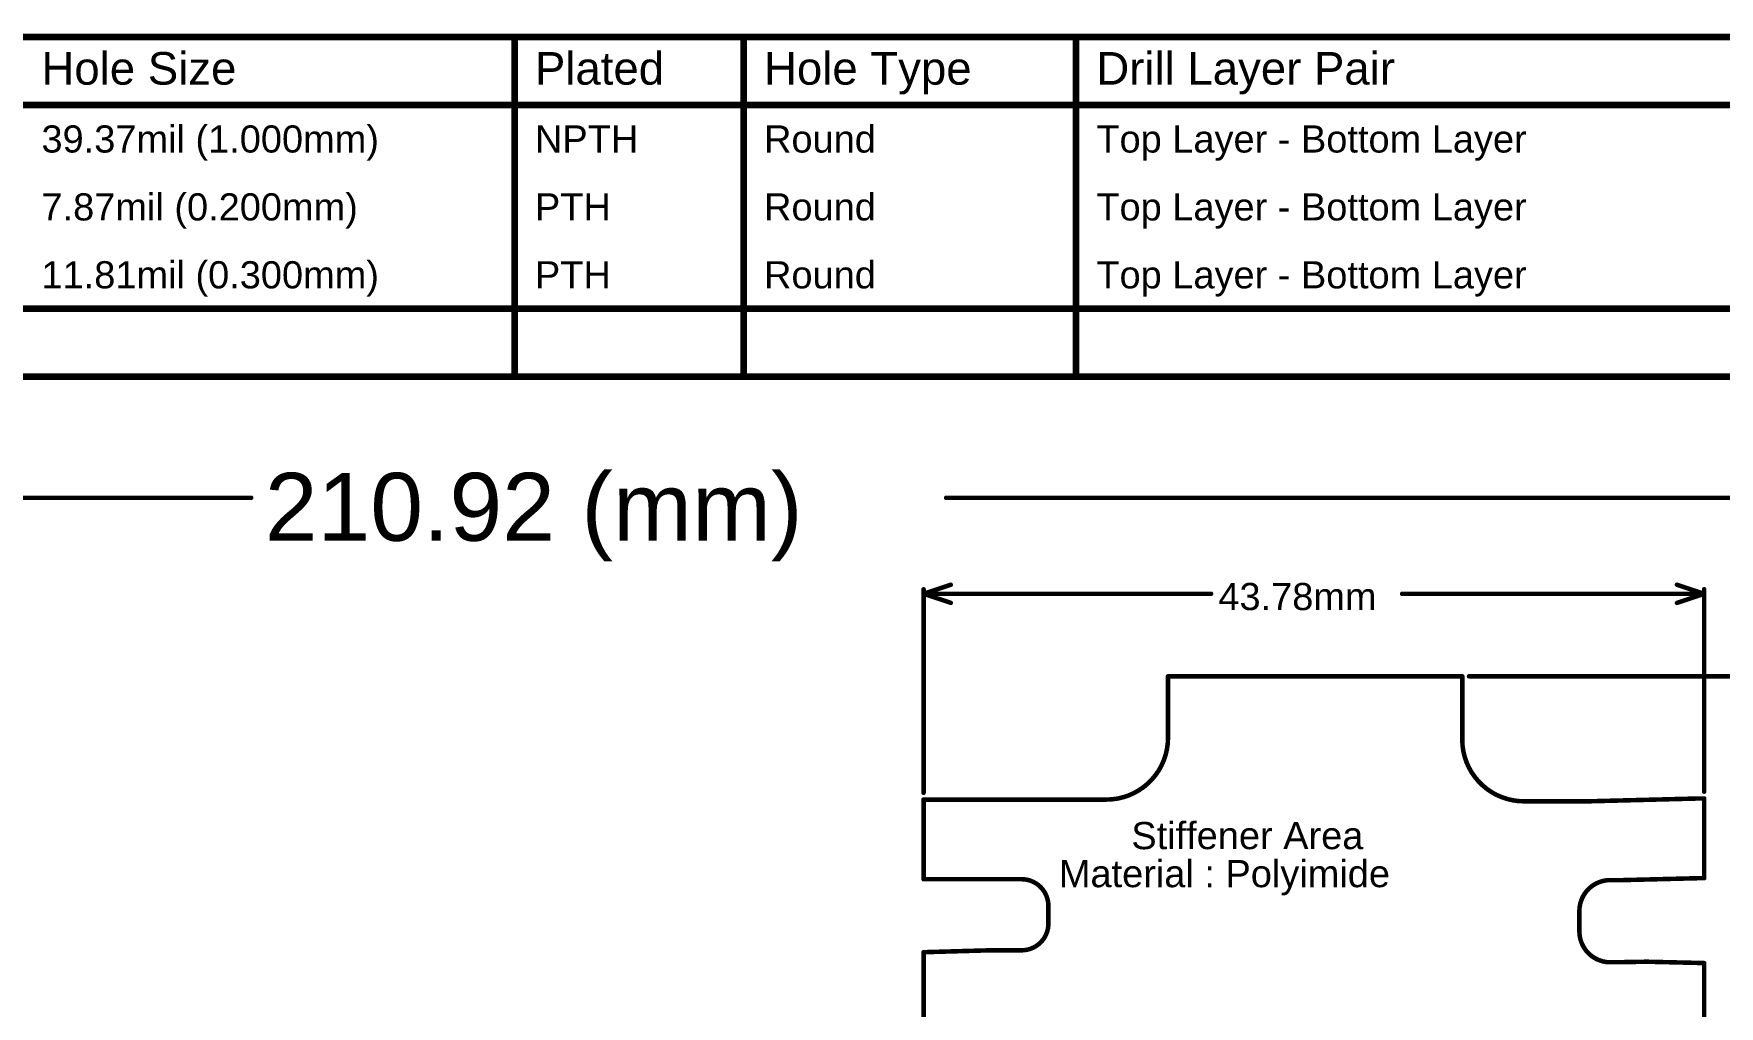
# Model space of a CAD drawing. Header units: inches. Extents: x -3.9 to 9.5, y -7 to 2.6.
# Drawn here: x -0.844 to 2.878, y 0.487 to 2.635 of the extents above; entities that cross this region are included whole.
import ezdxf

# ---------------------------------------------------------------- set-up
doc = ezdxf.new("R2010")
doc.units = ezdxf.units.IN
doc.header["$MEASUREMENT"] = 0
for name, color, linetype in [('Dimension', 6, 'Continuous'), ('Drill Drawing', 1, 'Continuous'), ('Fabrication', 76, 'Continuous')]:
    doc.layers.add(name, color=color, linetype=linetype)
doc.styles.add('Arial', font='', dxfattribs={"height": 0.2})
doc.styles.get('Arial').set_extended_font_data('Arial')

msp = doc.modelspace()

# ---------------------------------------------------------------- linework, layer by layer
at = {"layer": 'Dimension', "const_width": 0.01}
for points in [[(-3.7184, 1.61), (-0.3637, 1.61)], [(1.1708, 1.61), (4.5855, 1.61)]]:
    msp.add_lwpolyline(points, dxfattribs=at)
at = {"layer": 'Dimension', "const_width": 0.005}
for points in [[(-0.3662, 1.61, 1), (-0.3612, 1.61, 1)], [(1.1683, 1.61, 1), (1.1733, 1.61, 1)]]:
    msp.add_lwpolyline(points, format="xyb", close=True, dxfattribs=at)
at = {"layer": 'Drill Drawing', "const_width": 0.015}
for points in [[(-2.0225, 2.6275), (8.5086, 2.6275)], [(0.2179, 1.8775), (0.2179, 2.6275)], [(0.7238, 1.8775), (0.7238, 2.6275)], [(1.4576, 1.8775), (1.4576, 2.6275)], [(-2.0225, 2.4775), (8.5086, 2.4775)], [(-2.0225, 2.0275), (8.5086, 2.0275)], [(-2.0225, 1.8775), (8.5086, 1.8775)]]:
    msp.add_lwpolyline(points, dxfattribs=at)
at = {"layer": 'Drill Drawing', "const_width": 0.0075}
for points in [[(0.2142, 2.6275, 1), (0.2217, 2.6275, 1)], [(0.72, 2.6275, 1), (0.7275, 2.6275, 1)], [(1.4538, 2.6275, 1), (1.4613, 2.6275, 1)], [(0.2142, 1.8775, 1), (0.2217, 1.8775, 1)], [(0.72, 1.8775, 1), (0.7275, 1.8775, 1)], [(1.4538, 1.8775, 1), (1.4613, 1.8775, 1)]]:
    msp.add_lwpolyline(points, format="xyb", close=True, dxfattribs=at)
at = {"layer": 'Fabrication', "const_width": 0.01}
for points in [[(1.1211, 1.3979), (1.1811, 1.4179)], [(2.7848, 1.4179), (2.8448, 1.3979)], [(1.1211, 0.9584), (1.1211, 1.4079)], [(1.1211, 1.3979), (1.1811, 1.3779)], [(1.1211, 1.3979), (1.756, 1.3979)], [(2.1779, 1.3979), (2.8448, 1.3979)], [(2.7848, 1.3779), (2.8448, 1.3979)], [(2.8448, 0.9609), (2.8448, 1.4079)], [(1.6608, 1.2157), (2.3106, 1.2157)], [(1.6608, 1.0796), (1.6608, 1.2157)], [(1.9857, 1.2157), (2.138, 1.2157)], [(2.3106, 1.0758), (2.3106, 1.2157)], [(2.3256, 1.2157), (3.3618, 1.2157)], [(1.1211, 0.9434), (1.1211, 0.9434)], [(1.1211, 0.7675), (1.1211, 0.9434)], [(1.1211, 0.9434), (1.5247, 0.9434)], [(2.4467, 0.9396), (2.5908, 0.9396)], [(2.5908, 0.9396), (2.8354, 0.9459)], [(2.8354, 0.9459), (2.8365, 0.9459)], [(2.836, 0.9459), (2.8448, 0.9459)], [(2.8448, 0.7699), (2.8448, 0.9459)], [(1.1211, 0.7675), (1.3377, 0.7675)], [(2.6316, 0.7654), (2.6598, 0.7654)], [(2.6598, 0.7654), (2.8377, 0.7699)], [(2.8377, 0.7699), (2.8448, 0.7699)], [(1.3967, 0.6696), (1.3967, 0.7084)], [(2.5692, 0.6524), (2.5692, 0.6973)], [(1.1211, 0.6063), (1.2679, 0.6105)], [(1.1211, 0.43), (1.1211, 0.6063)], [(1.2679, 0.6105), (1.3377, 0.6105)], [(2.6314, 0.5843), (2.6598, 0.5843)], [(2.6598, 0.5843), (2.7184, 0.5853)], [(2.7184, 0.5853), (2.8448, 0.5823)], [(2.8448, 0.4061), (2.8448, 0.5823)]]:
    msp.add_lwpolyline(points, dxfattribs=at)
at = {"layer": 'Fabrication', "const_width": 0.005}
for points in [[(1.1786, 1.4179, 1), (1.1836, 1.4179, 1)], [(2.7823, 1.4179, 1), (2.7873, 1.4179, 1)], [(1.1186, 1.4079, 1), (1.1236, 1.4079, 1)], [(1.1186, 1.3979, 1), (1.1236, 1.3979, 1)], [(1.1186, 1.3979, 1), (1.1236, 1.3979, 1)], [(1.1186, 1.3979, 1), (1.1236, 1.3979, 1)], [(1.1786, 1.3779, 1), (1.1836, 1.3779, 1)], [(1.7535, 1.3979, 1), (1.7585, 1.3979, 1)], [(2.1754, 1.3979, 1), (2.1804, 1.3979, 1)], [(2.7823, 1.3779, 1), (2.7873, 1.3779, 1)], [(2.8423, 1.4079, 1), (2.8473, 1.4079, 1)], [(2.8423, 1.3979, 1), (2.8473, 1.3979, 1)], [(2.8423, 1.3979, 1), (2.8473, 1.3979, 1)], [(2.8423, 1.3979, 1), (2.8473, 1.3979, 1)], [(1.6583, 1.2157, 1), (1.6633, 1.2157, 1)], [(1.6583, 1.2157, 1), (1.6633, 1.2157, 1)], [(1.9832, 1.2157, 1), (1.9882, 1.2157, 1)], [(2.1355, 1.2157, 1), (2.1405, 1.2157, 1)], [(2.3081, 1.2157, 1), (2.3131, 1.2157, 1)], [(2.3081, 1.2157, 1), (2.3131, 1.2157, 1)], [(2.3231, 1.2157, 1), (2.3281, 1.2157, 1)], [(1.6583, 1.0796, 1), (1.6633, 1.0796, 1)], [(1.6583, 1.0796, 1), (1.6633, 1.0796, 1)], [(2.3081, 1.0758, 1), (2.3131, 1.0758, 1)], [(2.3081, 1.0758, 1), (2.3131, 1.0758, 1)], [(1.1186, 0.9584, 1), (1.1236, 0.9584, 1)], [(1.1186, 0.9434, 1), (1.1236, 0.9434, 1)], [(1.1186, 0.9434, 1), (1.1236, 0.9434, 1)], [(1.1186, 0.9434, 1), (1.1236, 0.9434, 1)], [(1.1186, 0.9434, 1), (1.1236, 0.9434, 1)], [(1.5222, 0.9434, 1), (1.5272, 0.9434, 1)], [(1.5222, 0.9434, 1), (1.5272, 0.9434, 1)], [(2.4442, 0.9396, 1), (2.4492, 0.9396, 1)], [(2.4442, 0.9396, 1), (2.4492, 0.9396, 1)], [(2.5883, 0.9396, 1), (2.5933, 0.9396, 1)], [(2.5883, 0.9396, 1), (2.5933, 0.9396, 1)], [(2.8329, 0.9459, 1), (2.8379, 0.9459, 1)], [(2.8329, 0.9459, 1), (2.8379, 0.9459, 1)], [(2.8335, 0.9459, 1), (2.8385, 0.9459, 1)], [(2.834, 0.9459, 1), (2.839, 0.9459, 1)], [(2.8423, 0.9609, 1), (2.8473, 0.9609, 1)], [(2.8423, 0.9459, 1), (2.8473, 0.9459, 1)], [(2.8423, 0.9459, 1), (2.8473, 0.9459, 1)], [(1.1186, 0.7675, 1), (1.1236, 0.7675, 1)], [(1.1186, 0.7675, 1), (1.1236, 0.7675, 1)], [(1.3352, 0.7675, 1), (1.3402, 0.7675, 1)], [(1.3352, 0.7675, 1), (1.3402, 0.7675, 1)], [(2.6291, 0.7654, 1), (2.6341, 0.7654, 1)], [(2.6291, 0.7654, 1), (2.6341, 0.7654, 1)], [(2.6573, 0.7654, 1), (2.6623, 0.7654, 1)], [(2.6573, 0.7654, 1), (2.6623, 0.7654, 1)], [(2.8352, 0.7699, 1), (2.8402, 0.7699, 1)], [(2.8352, 0.7699, 1), (2.8402, 0.7699, 1)], [(2.8423, 0.7699, 1), (2.8473, 0.7699, 1)], [(2.8423, 0.7699, 1), (2.8473, 0.7699, 1)], [(1.3942, 0.7084, 1), (1.3992, 0.7084, 1)], [(1.3942, 0.7084, 1), (1.3992, 0.7084, 1)], [(1.3942, 0.6696, 1), (1.3992, 0.6696, 1)], [(1.3942, 0.6696, 1), (1.3992, 0.6696, 1)], [(2.5667, 0.6973, 1), (2.5717, 0.6973, 1)], [(2.5667, 0.6973, 1), (2.5717, 0.6973, 1)], [(2.5667, 0.6524, 1), (2.5717, 0.6524, 1)], [(2.5667, 0.6524, 1), (2.5717, 0.6524, 1)], [(1.1186, 0.6063, 1), (1.1236, 0.6063, 1)], [(1.1186, 0.6063, 1), (1.1236, 0.6063, 1)], [(1.2654, 0.6105, 1), (1.2704, 0.6105, 1)], [(1.2654, 0.6105, 1), (1.2704, 0.6105, 1)], [(1.3352, 0.6105, 1), (1.3402, 0.6105, 1)], [(1.3352, 0.6105, 1), (1.3402, 0.6105, 1)], [(2.6289, 0.5843, 1), (2.6339, 0.5843, 1)], [(2.6289, 0.5843, 1), (2.6339, 0.5843, 1)], [(2.6573, 0.5843, 1), (2.6623, 0.5843, 1)], [(2.6573, 0.5843, 1), (2.6623, 0.5843, 1)], [(2.7159, 0.5853, 1), (2.7209, 0.5853, 1)], [(2.7159, 0.5853, 1), (2.7209, 0.5853, 1)], [(2.8423, 0.5823, 1), (2.8473, 0.5823, 1)], [(2.8423, 0.5823, 1), (2.8473, 0.5823, 1)]]:
    msp.add_lwpolyline(points, format="xyb", close=True, dxfattribs=at)
at = {"layer": 'Fabrication', "const_width": 0.01}
for points in [[(1.6608, 1.0796, -0.414214), (1.5247, 0.9434)], [(2.4467, 0.9396, -0.414214), (2.3106, 1.0758)], [(1.3377, 0.7675, -0.414214), (1.3967, 0.7084)], [(2.5692, 0.6973, -0.389016), (2.6316, 0.7654)], [(1.3967, 0.6696, -0.414214), (1.3377, 0.6105)], [(2.6314, 0.5843, -0.388326), (2.5692, 0.6524)]]:
    msp.add_lwpolyline(points, format="xyb", dxfattribs=at)

# ---------------------------------------------------------------- texts
at = {"layer": 'Dimension', "style": 'Arial'}
msp.add_text('210.92 (mm)', height=0.15, dxfattribs=at).set_placement((-0.3337, 1.515))
at = {"layer": 'Drill Drawing', "style": 'Arial'}
for s, height, p in [('Hole Size', 0.072, (-0.8268, 2.5225)), ('Plated', 0.072, (0.2629, 2.5225)), ('Hole Type', 0.072, (0.7688, 2.5225)), ('Drill Layer Pair', 0.072, (1.5026, 2.5225)), ('39.37mil (1.000mm)', 0.06, (-0.8268, 2.3725)), ('NPTH', 0.06, (0.2629, 2.3725)), ('Round', 0.06, (0.7688, 2.3725)), ('Top Layer - Bottom Layer', 0.06, (1.5026, 2.3725)), ('7.87mil (0.200mm)', 0.06, (-0.8268, 2.2225)), ('PTH', 0.06, (0.2629, 2.2225)), ('Round', 0.06, (0.7688, 2.2225)), ('Top Layer - Bottom Layer', 0.06, (1.5026, 2.2225)), ('11.81mil (0.300mm)', 0.06, (-0.8268, 2.0725)), ('PTH', 0.06, (0.2629, 2.0725)), ('Round', 0.06, (0.7688, 2.0725)), ('Top Layer - Bottom Layer', 0.06, (1.5026, 2.0725))]:
    msp.add_text(s, height=height, dxfattribs=at).set_placement(p)
at = {"layer": 'Fabrication', "style": 'Arial'}
for s, p in [('43.78mm', (1.772, 1.3619)), ('Stiffener Area', (1.5798, 0.8339)), ('Material : Polyimide', (1.4198, 0.7499))]:
    msp.add_text(s, height=0.06, dxfattribs=at).set_placement(p)

doc.saveas('drawing.dxf')
